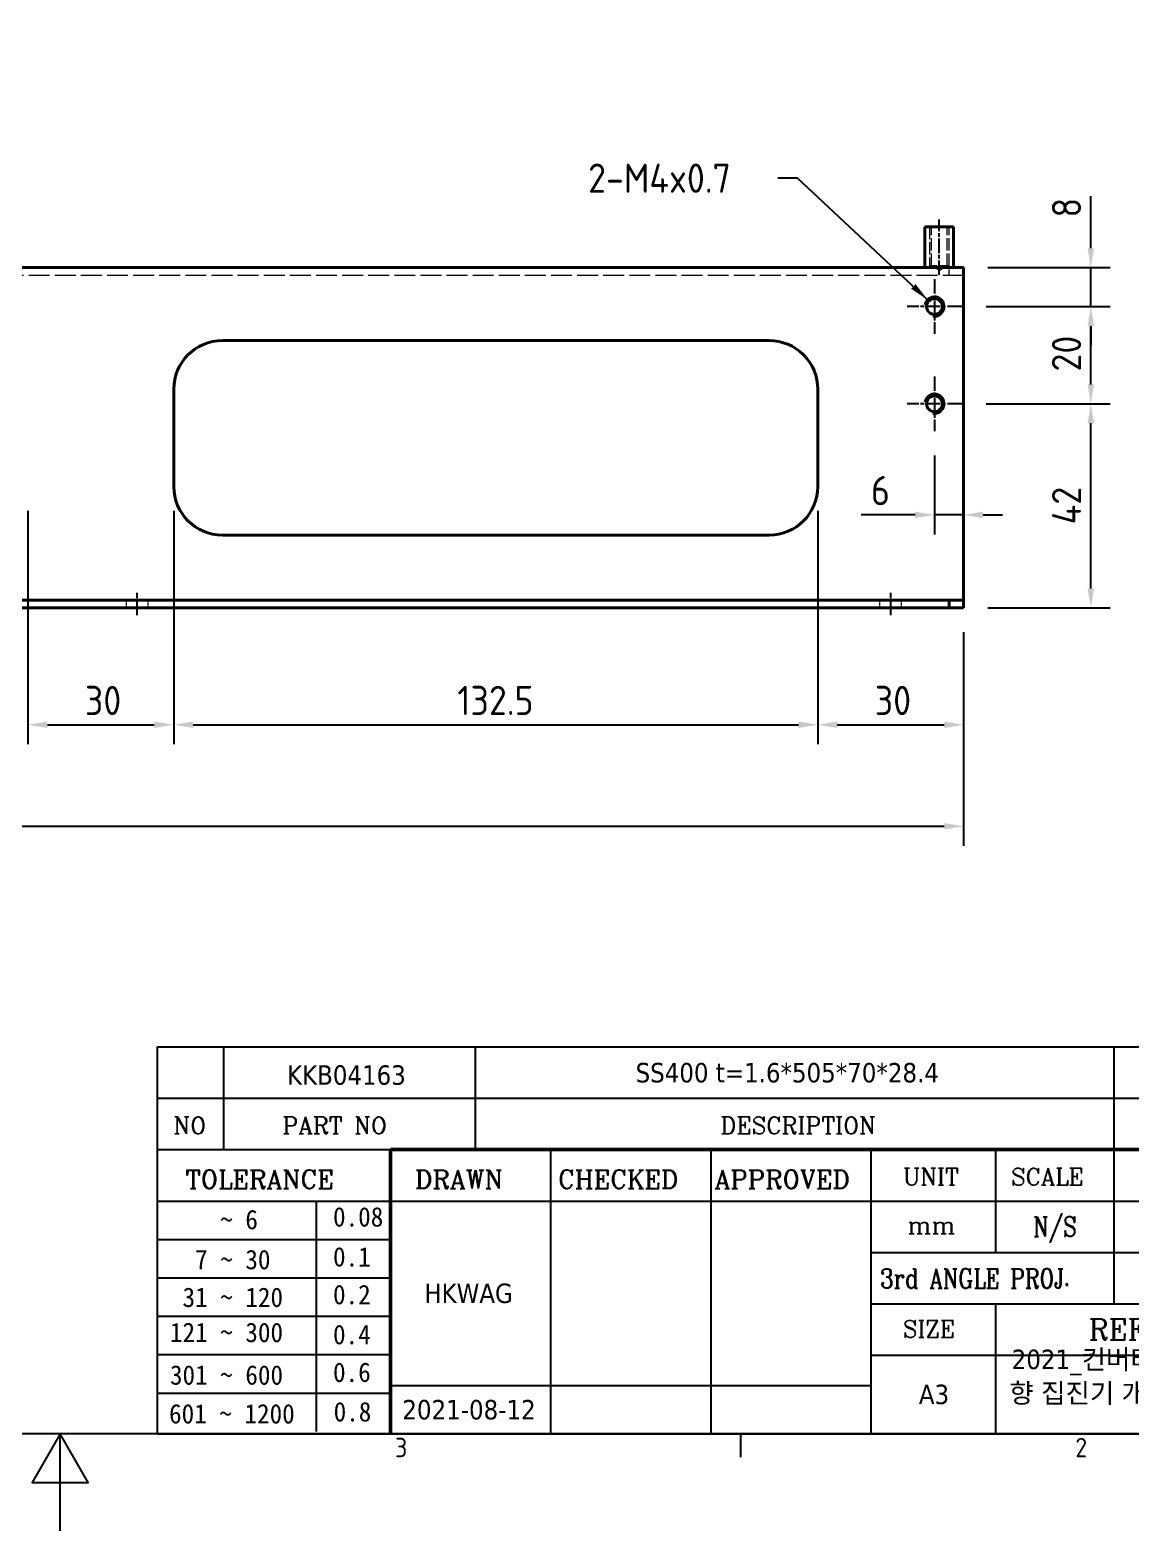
# Model space of a CAD drawing. Header units: millimetres. Extents: x 0 to 840, y 0 to 594.
# Drawn here: x 413.8 to 640.3, y 0 to 308.7 of the extents above; entities that cross this region are included whole.
import ezdxf
from ezdxf.enums import TextEntityAlignment as Align

# ---------------------------------------------------------------- set-up
doc = ezdxf.new("R2010")
doc.units = ezdxf.units.MM
doc.header["$LTSCALE"] = 2
doc.linetypes.add('CHAIN', pattern=[0.35429999999999995, 0.2362, -0.0295, 0.0591, -0.0295])
doc.linetypes.add('DASHED', pattern=[0.2067, 0.1654, -0.0413])
doc.layers.get('0').update_dxf_attribs({"color": 3, "lineweight": 25})
for name, color, linetype, lineweight in [('가려진 것(ISO)', 2, 'DASHED', 18), ('가시적인 것(ISO)', 3, 'Continuous', 40), ('가시적인 좁은 것(ISO)', 3, 'Continuous', 35), ('경계(ISO)', 7, 'Continuous', 25), ('기호(ISO)', 5, 'Continuous', 25), ('제목(ISO)', 5, 'Continuous', 50), ('중심 표식(ISO)', 1, 'Continuous', 25), ('중심선(ISO)', 1, 'Continuous', 25), ('치수(ISO)', 2, 'Continuous', 25)]:
    doc.layers.add(name, color=color, linetype=linetype, lineweight=lineweight)
doc.styles.add('HAN_291', font='')
doc.styles.add('RC_284', font='ROMANC.shx')
doc.styles.add('RC_287', font='ROMANC.shx')
doc.styles.add('RC_292', font='ROMANC.shx')
doc.styles.add('문자 텍스트_PSTEK_POSCO', font='isocp.shx')
doc.styles.add('치수 텍스트_PSTEK_POSCO', font='isocp.shx')
doc.styles.add('텍스트 스타일198', font='tahoma.ttf')
doc.styles.add('텍스트 스타일333', font='ROMANC.shx', dxfattribs={"width": 0.800000011920929})
doc.styles.get('HAN_291').set_extended_font_data('GulimChe')
doc.dimstyles.new('치수_PSTEK_POSCO', dxfattribs={"dimscale": 2, "dimtxt": 3, "dimasz": 2, "dimexe": 2, "dimexo": 2.5, "dimgap": 1, "dimtad": 1, "dimrnd": 1e-08, "dimdsep": 46, "dimtxsty": '치수 텍스트_PSTEK_POSCO', "dimcen": 0.09, "dimdle": 10, "dimclrd": 7, "dimclre": 7, "dimclrt": 2, "dimadec": 1, "dimazin": 2, "dimtfac": 1, "dimtmove": 0, "dimatfit": 3, "dimfxl": 0, "dimtolj": 1, "dimlwd": -1, "dimlwe": -1, "dimarcsym": 0})
doc.dimstyles.new('치수_PSTEK_POSCO$7', dxfattribs={"dimscale": 2, "dimtxt": 3, "dimasz": 2, "dimexe": 2, "dimexo": 2.5, "dimgap": 1, "dimtad": 1, "dimrnd": 1e-08, "dimdsep": 46, "dimtxsty": '치수 텍스트_PSTEK_POSCO', "dimcen": 0.09, "dimdle": 10, "dimclrd": 7, "dimclre": 7, "dimclrt": 2, "dimadec": 1, "dimazin": 2, "dimtfac": 1, "dimtmove": 0, "dimatfit": 3, "dimfxl": 0, "dimtolj": 1, "dimlwd": -1, "dimlwe": -1, "dimarcsym": 0})

# ---------------------------------------------------------------- blocks, each defined once
blk = doc.blocks.new('경계 Default Border')
at = {"layer": '경계(ISO)'}
blk.add_line((280, 10), (280, 7.599999904632568), dxfattribs=at)
at = {"layer": '경계(ISO)', "flags": 128}
for points in [[(10, 10), (10, 287.0000076293945), (410, 287.0000076293945), (410, 10), (10, 10)], [(210, 0), (210, 10), (207.1132469177246, 5), (212.8867530822754, 5), (210, 10)]]:
    blk.add_lwpolyline(points, dxfattribs=at)
at = {"layer": '경계(ISO)', "color": 2, "char_height": 2.000000029802322, "attachment_point": 7, "style": '문자 텍스트_PSTEK_POSCO'}
for s, insert in [('3', (244.4456930345745, 7.580929648038)), ('2', (314.418492964537, 7.580929648038))]:
    blk.add_mtext(s, dxfattribs=dict(at, insert=insert))
blk = doc.blocks.new('제목 블록 PSTEK')
at = {"color": 180}
for p, q in [((182.475792979055, 11.79100474011392), (182.4757929790549, 51.56524660363496)), ((182.4757929790549, 51.56524660363496), (372.4757929537551, 51.56524660363496)), ((189.2651435055721, 51.56524660363496), (189.2651435055722, 41.00524660363494)), ((215.2152739891528, 41.00524660363494), (215.2152739891528, 51.56524660363496)), ((280.8758854511282, 51.56524660363496), (280.8758854511282, 41.00524660363494)), ((182.475792979055, 46.2852466036349), (372.4757929537551, 46.28524660363492)), ((182.475792979055, 41.00524660363493), (206.451475290024, 41.00524660363493)), ((222.9401812389276, 11.79100474011392), (222.9401812389276, 41.00524660363494)), ((239.4288871878316, 11.79100474011392), (239.4288871878316, 41.00524660363494)), ((255.9175931367356, 11.79100474011392), (255.9175931367356, 41.00524660363494)), ((268.6918866058747, 41.00524660363494), (268.6918866058747, 30.44524660363498)), ((280.8758854511282, 41.00524660363494), (280.8758854511282, 25.16524660363502)), ((182.475792979055, 35.72524660363497), (206.451475290024, 35.72524660363497)), ((198.8621818849491, 12.02524660363491), (198.8621818849491, 35.72524660363497)), ((206.451475290024, 35.72524660363497), (372.4757929537551, 35.72524660363497)), ((182.475792979055, 31.77524660363492), (206.451475290024, 31.77524660363492)), ((255.917593136736, 30.44524660363498), (372.4757929537552, 30.44524660363501)), ((182.475792979055, 27.82524660363487), (206.451475290024, 27.82524660363487)), ((255.9175931367359, 25.16524660363502), (372.4757929537552, 25.165246603635)), ((268.6918866058744, 25.16524660363502), (268.6918866058744, 11.79100474011392)), ((182.475792979055, 23.87524660363505), (206.451475290024, 23.87524660363505)), ((182.475792979055, 19.92524660363478), (206.451475290024, 19.92524660363478)), ((255.9175931367359, 19.88524660363481), (310.0881549537553, 19.88524660363481)), ((182.475792979055, 15.97524660363496), (206.451475290024, 15.97524660363496)), ((206.451475290024, 16.74100474011396), (255.9175931367359, 16.74100474011396)), ((182.475792979055, 11.79100474011392), (372.4757929537551, 11.79100474011389))]:
    blk.add_line(p, q, dxfattribs=at)
at = {"color": 7, "lineweight": 50}
for p, q in [((206.4514752900237, 11.79100474011392), (206.4514752900237, 41.00524660363494)), ((206.451475290024, 41.00524660363494), (372.4757929537551, 41.00524660363496))]:
    blk.add_line(p, q, dxfattribs=at)
at = {"layer": '제목(ISO)', "lineweight": 18}
blk.add_line((182.475792979055, 35.72500474011393), (182.475792979055, 11.79100474011392), dxfattribs=at)
at = {"color": 2}
for s, height, style, p in [('NO', 1.742399930953979, 'RC_284', (184.135398793432, 42.62317362549192)), ('PART NO', 1.742399930953979, 'RC_284', (195.3359407378685, 42.62317362549192)), ('DESCRIPTION', 1.742399930953979, 'RC_284', (240.4025565652523, 42.62317362549192)), (' TOLERANCE', 1.899999976158142, 'RC_287', (184.0872874387979, 37.00893196870329)), ('DRAWN', 1.899999976158142, 'RC_287', (208.9766620976279, 37.00893196870329)), ('CHECKED', 1.899999976158142, 'RC_287', (223.6856844514997, 37.00893196870329)), ('APPROVED', 1.899999976158142, 'RC_287', (239.7795453577791, 37.00893196870329)), ('UNIT', 1.742399930953979, 'RC_284', (259.1652673287452, 37.34317362549218)), ('SCALE', 1.742399930953979, 'RC_284', (270.2934779252897, 37.34317362549218)), ('    ~ 6', 2.000000029802322, 'HAN_291', (183.7721304966814, 32.8176515608431)), ('0.08', 2.000000029802322, 'HAN_291', (200.5467345600617, 33.09873600004101)), ('mm', 1.742399930953979, 'RC_284', (259.6505418159997, 32.3543089683787)), ('0.1', 2.000000029802322, 'HAN_291', (200.5467345600617, 28.98646558742206)), ('  7 ~ 30', 2.000000029802322, 'HAN_291', (183.7721304966814, 28.70538114822415)), (' 31 ~ 120', 2.000000029802322, 'HAN_291', (183.7721304966814, 24.82628181916237)), ('0.2', 2.000000029802322, 'HAN_291', (200.5467345600617, 25.10736625836028)), ('121 ~ 300', 2.000000029802322, 'HAN_291', (183.7721304966814, 21.21401206133254)), ('SIZE', 1.742399930953979, 'RC_284', (259.1652673287452, 21.69497768947366)), ('REFERENCE', 2.178000062704086, 'RC_292', (278.2741065029841, 21.43214925458022)), ('0.4', 2.000000029802322, 'HAN_291', (200.5467345600617, 20.99509650053045)), ('301 ~ 600', 2.000000029802322, 'HAN_291', (183.7721304966814, 16.83491273227077)), ('0.6', 2.000000029802322, 'HAN_291', (200.5467345600617, 17.11599717146868)), ('601 ~ 1200', 2.000000029802322, 'HAN_291', (183.6802025156883, 12.84759660881125)), ('0.8', 2.000000029802322, 'HAN_291', (200.6097246063884, 13.05732192299702))]:
    blk.add_text(s, height=height, dxfattribs=dict(at, style=style)).set_placement(p)
at = {"color": 7, "style": '텍스트 스타일333', "width": 0.7999999523162842}
blk.add_text('N/S', height=2.000000029802322, dxfattribs=at).set_placement((274.7838860285014, 33.08524660363496), align=Align.MIDDLE_CENTER)
at = {"color": 2, "style": '텍스트 스타일333', "width": 0.7999999523162842}
blk.add_text('3rd ANGLE PROJ.', height=2.000000029802322, dxfattribs=at).set_placement((256.8430306642954, 26.76148381654429))
at = {"layer": '제목(ISO)', "color": 7, "style": '텍스트 스타일198'}
for tag, p in [('부품_번호_001', (195.8125351691155, 47.68004260673702)), ('설명_001', (231.6723214045782, 47.92245856837096)), ('재질_001', (292.2765131236743, 47.92524659519488)), ("3._Q'TY_001", (312.7051684940307, 47.92188863680521)), ('4._COLOR_001', (319.4395155511755, 47.94788311323986)), ('질량\\P3;_001', (350.3046145979153, 48.1643332325385)), ('1._MODEL_NAME_001', (332.0304049806628, 37.36524659519486)), ('제목_001', (335.5349605824892, 32.12134217035067)), ('부품_번호_001', (334.4717754223474, 26.8052465951949)), ('설계자_001', (209.9396160013646, 25.23446884679021)), ('프로젝트_001', (270.3601965365016, 18.43951439740151)), ('시트_크기_001', (260.807090429518, 14.83812566343425)), ('프로젝트_002', (270.1186185478456, 14.97568842208535)), ('작성_날짜_001', (207.6770236384131, 13.26600473167383)), ('프로젝트_003', (285.7003846858696, 11.5491460676562))]:
    blk.add_attdef(tag, p, '', height=2.000000029802322, dxfattribs=at)
for tag, p in [('점검자', (231.1845342133799, 26.23312567187446)), ('엔지니어링_승인자', (247.673240162284, 26.23312567187446)), ('점검_날짜', (231.1845342133799, 14.26600474011394)), ('엔지니어링_승인_날짜', (247.6732401622839, 14.26600474011394))]:
    blk.add_attdef(tag, text='', height=2.000000029802322, dxfattribs=at).set_placement(p, align=Align.MIDDLE_CENTER)
blk = doc.blocks.new('*D41')
at = {"layer": 'Defpoints', "color": 0, "transparency": 16777216}
for p in [(413.3719558026928, 214.8362462173794), (443.3719558026928, 214.8362462173794), (443.3719558026928, 165.821406796295)]:
    blk.add_point(p, dxfattribs=at)
at = {"layer": '치수(ISO)', "color": 7, "transparency": 16777216}
for p, q in [((413.3719558026928, 209.8362462173794), (413.3719558026928, 161.821406796295)), ((443.3719558026928, 209.8362462173794), (443.3719558026928, 161.821406796295)), ((417.3719558026928, 165.821406796295), (439.3719558026928, 165.821406796295))]:
    blk.add_line(p, q, dxfattribs=at)
for points in [[(417.3719558026928, 166.4880734629617), (417.3719558026928, 165.1547401296284), (413.3719558026928, 165.821406796295)], [(439.3719558026928, 166.4880734629617), (439.3719558026928, 165.1547401296284), (443.3719558026928, 165.821406796295)]]:
    blk.add_solid(points, dxfattribs=at)
at = {"layer": '치수(ISO)', "color": 2, "transparency": 16777216, "insert": (425.0895935979684, 170.821406796295), "char_height": 6, "attachment_point": 4, "style": '치수 텍스트_PSTEK_POSCO'}
blk.add_mtext('\\A1;30', dxfattribs=at)
blk = doc.blocks.new('*D42')
at = {"layer": 'Defpoints', "color": 0, "transparency": 16777216}
for p in [(443.3719558026928, 214.8362462173794), (575.8719558026929, 214.8362462173795), (575.8719558026929, 165.8214067962951)]:
    blk.add_point(p, dxfattribs=at)
at = {"layer": '치수(ISO)', "color": 7, "transparency": 16777216}
for p, q in [((443.3719558026928, 209.8362462173794), (443.3719558026928, 161.8214067962951)), ((575.8719558026929, 209.8362462173795), (575.8719558026929, 161.8214067962951)), ((447.3719558026928, 165.8214067962951), (571.8719558026929, 165.8214067962951))]:
    blk.add_line(p, q, dxfattribs=at)
for points in [[(447.3719558026928, 166.4880734629617), (447.3719558026928, 165.1547401296284), (443.3719558026928, 165.8214067962951)], [(571.8719558026929, 166.4880734629617), (571.8719558026929, 165.1547401296284), (575.8719558026929, 165.8214067962951)]]:
    blk.add_solid(points, dxfattribs=at)
at = {"layer": '치수(ISO)', "color": 2, "transparency": 16777216, "insert": (501.7176917339809, 170.8219973474762), "char_height": 6, "attachment_point": 4, "style": '치수 텍스트_PSTEK_POSCO'}
blk.add_mtext('\\A1;132.5', dxfattribs=at)
blk = doc.blocks.new('*D43')
at = {"layer": 'Defpoints', "color": 0, "transparency": 16777216}
for p in [(575.8719558026929, 214.8362462173795), (605.8719558026927, 189.8362462173795), (605.8719558026927, 165.8214067962951)]:
    blk.add_point(p, dxfattribs=at)
at = {"layer": '치수(ISO)', "color": 7, "transparency": 16777216}
for p, q in [((575.8719558026929, 209.8362462173795), (575.8719558026929, 161.8214067962951)), ((605.8719558026927, 184.8362462173795), (605.8719558026927, 161.8214067962951)), ((579.8719558026929, 165.8214067962951), (601.8719558026927, 165.8214067962951))]:
    blk.add_line(p, q, dxfattribs=at)
for points in [[(579.8719558026929, 166.4880734629618), (579.8719558026929, 165.1547401296284), (575.8719558026929, 165.8214067962951)], [(601.8719558026927, 166.4880734629618), (601.8719558026927, 165.1547401296284), (605.8719558026927, 165.8214067962951)]]:
    blk.add_solid(points, dxfattribs=at)
at = {"layer": '치수(ISO)', "color": 2, "transparency": 16777216, "insert": (587.5895935979684, 170.8214067962951), "char_height": 6, "attachment_point": 4, "style": '치수 텍스트_PSTEK_POSCO'}
blk.add_mtext('\\A1;30', dxfattribs=at)
blk = doc.blocks.new('*D44')
at = {"layer": 'Defpoints', "color": 0, "transparency": 16777216}
for p in [(605.4929558026929, 231.8362462173795), (632.0427207156948, 231.8362462173795), (605.8719558026927, 189.8362462173795)]:
    blk.add_point(p, dxfattribs=at)
at = {"layer": '치수(ISO)', "color": 7, "transparency": 16777216}
for p, q in [((610.4929558026929, 231.8362462173795), (636.0427207156948, 231.8362462173795)), ((632.0427207156948, 193.8362462173795), (632.0427207156948, 227.8362462173795)), ((610.8719558026927, 189.8362462173795), (636.0427207156948, 189.8362462173795))]:
    blk.add_line(p, q, dxfattribs=at)
for points in [[(631.3760540490282, 227.8362462173795), (632.7093873823615, 227.8362462173795), (632.0427207156948, 231.8362462173795)], [(631.3760540490282, 193.8362462173795), (632.7093873823615, 193.8362462173795), (632.0427207156948, 189.8362462173795)]]:
    blk.add_solid(points, dxfattribs=at)
at = {"layer": '치수(ISO)', "color": 2, "transparency": 16777216, "insert": (627.0421301645138, 207.0360690520252), "char_height": 6, "attachment_point": 4, "rotation": 90, "style": '치수 텍스트_PSTEK_POSCO'}
blk.add_mtext('\\A1;42', dxfattribs=at)
blk = doc.blocks.new('*D45')
at = {"layer": 'Defpoints', "color": 0, "transparency": 16777216}
for p in [(605.4929558026929, 251.8362462173795), (632.0427207156948, 251.8362462173795), (605.4929558026929, 231.8362462173795)]:
    blk.add_point(p, dxfattribs=at)
at = {"layer": '치수(ISO)', "color": 7, "transparency": 16777216}
for p, q in [((610.4929558026929, 251.8362462173795), (636.0427207156948, 251.8362462173795)), ((632.0427207156948, 235.8362462173795), (632.0427207156948, 247.8362462173795)), ((610.4929558026929, 231.8362462173795), (636.0427207156948, 231.8362462173795))]:
    blk.add_line(p, q, dxfattribs=at)
for points in [[(631.3760540490282, 247.8362462173795), (632.7093873823615, 247.8362462173795), (632.0427207156948, 251.8362462173795)], [(631.3760540490282, 235.8362462173795), (632.7093873823615, 235.8362462173795), (632.0427207156948, 231.8362462173795)]]:
    blk.add_solid(points, dxfattribs=at)
at = {"layer": '치수(ISO)', "color": 2, "transparency": 16777216, "insert": (627.0421301645138, 238.4777029102929), "char_height": 6, "attachment_point": 4, "rotation": 90, "style": '치수 텍스트_PSTEK_POSCO'}
blk.add_mtext('\\A1;20', dxfattribs=at)
blk = doc.blocks.new('*D46')
at = {"layer": 'Defpoints', "color": 0, "transparency": 16777216}
for p in [(605.8719558026927, 259.8362462173795), (632.0427207156949, 259.8362462173795), (605.4929558026929, 251.8362462173795)]:
    blk.add_point(p, dxfattribs=at)
at = {"layer": '치수(ISO)', "color": 7, "transparency": 16777216}
for p, q in [((632.0427207156949, 263.8362462173795), (632.0427207156949, 274.53901099282)), ((610.8719558026927, 259.8362462173795), (636.0427207156949, 259.8362462173795)), ((632.0427207156948, 251.8362462173795), (632.0427207156949, 259.8362462173795)), ((610.4929558026929, 251.8362462173795), (636.0427207156948, 251.8362462173795)), ((632.0427207156948, 247.8362462173795), (632.0427207156948, 243.8362462173795))]:
    blk.add_line(p, q, dxfattribs=at)
for points in [[(631.3760540490283, 263.8362462173795), (632.7093873823616, 263.8362462173795), (632.0427207156949, 259.8362462173795)], [(631.3760540490282, 247.8362462173795), (632.7093873823615, 247.8362462173795), (632.0427207156948, 251.8362462173795)]]:
    blk.add_solid(points, dxfattribs=at)
at = {"layer": '치수(ISO)', "color": 2, "transparency": 16777216, "insert": (627.0427207156948, 270.13901099282), "char_height": 6, "attachment_point": 4, "rotation": 90, "style": '치수 텍스트_PSTEK_POSCO'}
blk.add_mtext('\\A1;8', dxfattribs=at)
blk = doc.blocks.new('*D47')
at = {"layer": 'Defpoints', "color": 0, "transparency": 16777216}
for p in [(599.8719558026928, 226.2152462173796), (605.8719558026929, 208.9834280213715), (605.8719558026929, 207.3028911617352)]:
    blk.add_point(p, dxfattribs=at)
at = {"layer": '치수(ISO)', "color": 7, "transparency": 16777216}
for p, q in [((599.8719558026928, 221.2152462173796), (599.8719558026928, 204.9834280213715)), ((595.8719558026928, 208.9834280213715), (584.815262889307, 208.9834280213715)), ((605.8719558026929, 208.9834280213715), (599.8719558026928, 208.9834280213715)), ((609.8719558026929, 208.9834280213715), (613.8719558026929, 208.9834280213715))]:
    blk.add_line(p, q, dxfattribs=at)
for points in [[(595.8719558026928, 209.6500946880381), (595.8719558026928, 208.3167613547048), (599.8719558026928, 208.9834280213715)], [(609.8719558026929, 209.6500946880381), (609.8719558026929, 208.3167613547048), (605.8719558026929, 208.9834280213715)]]:
    blk.add_solid(points, dxfattribs=at)
at = {"layer": '치수(ISO)', "color": 2, "transparency": 16777216, "insert": (586.815262889307, 213.9834280213715), "char_height": 6, "attachment_point": 4, "style": '치수 텍스트_PSTEK_POSCO'}
blk.add_mtext('\\A1;6', dxfattribs=at)
blk = doc.blocks.new('*D50')
at = {"layer": 'Defpoints', "color": 0, "transparency": 16777216}
for p in [(100.8719558026927, 189.8362462173793), (605.8719558026927, 189.8362462173795), (605.8719558026927, 144.9442825348678)]:
    blk.add_point(p, dxfattribs=at)
at = {"layer": '치수(ISO)', "color": 7, "transparency": 16777216}
for p, q in [((100.8719558026927, 184.8362462173793), (100.8719558026927, 140.9442825348678)), ((605.8719558026927, 184.8362462173795), (605.8719558026927, 140.9442825348678)), ((104.8719558026927, 144.9442825348678), (601.8719558026927, 144.9442825348678))]:
    blk.add_line(p, q, dxfattribs=at)
for points in [[(104.8719558026927, 145.6109492015345), (104.8719558026927, 144.2776158682011), (100.8719558026927, 144.9442825348678)], [(601.8719558026927, 145.6109492015345), (601.8719558026927, 144.2776158682011), (605.8719558026927, 144.9442825348678)]]:
    blk.add_solid(points, dxfattribs=at)
at = {"layer": '치수(ISO)', "color": 2, "transparency": 16777216, "insert": (347.8476917339808, 149.9442825348678), "char_height": 6, "attachment_point": 4, "style": '치수 텍스트_PSTEK_POSCO'}
blk.add_mtext('\\A1;505', dxfattribs=at)

msp = doc.modelspace()

# ---------------------------------------------------------------- linework, layer by layer
at = {"layer": '가려진 것(ISO)', "ltscale": 7.618686199188232}
for p, q in [((598.8719558026929, 268.2362462173796), (598.8719558026929, 260.2362462173796)), ((599.2509558026928, 260.2362462173796), (599.2509558026928, 268.2362462173796)), ((602.4929558026929, 260.2362462173796), (602.4929558026929, 268.2362462173796)), ((602.8719558026928, 260.2362462173796), (602.8719558026928, 268.2362462173796))]:
    msp.add_line(p, q, dxfattribs=at)
at = {"layer": '가려진 것(ISO)', "ltscale": 5.983680725097656}
msp.add_line((602.8719558026928, 260.2362462173796), (598.8719558026929, 260.2362462173796), dxfattribs=at)
at = {"layer": '가려진 것(ISO)', "ltscale": 1.80089795589447}
for q in [(599.2509558026928, 260.2362462173795), (602.4929558026929, 260.2362462173795)]:
    msp.add_line((600.8719558026929, 259.2622511539358), q, dxfattribs=at)
at = {"layer": '가려진 것(ISO)', "ltscale": 1.523657321929932}
for p, q in [((602.8719558026928, 258.2362462173795), (602.8719558026928, 259.8362462173795)), ((433.6219558026927, 189.8362462173794), (433.6219558026927, 191.4362462173794)), ((438.1219558026928, 189.8362462173794), (438.1219558026928, 191.4362462173794)), ((588.6219558026927, 189.8362462173795), (588.6219558026927, 191.4362462173794)), ((593.1219558026928, 189.8362462173795), (593.1219558026928, 191.4362462173794))]:
    msp.add_line(p, q, dxfattribs=at)
at = {"layer": '가려진 것(ISO)', "ltscale": 12.99550151824951}
msp.add_line((605.8719558026927, 258.2362462173796), (100.8719558026927, 258.2362462173793), dxfattribs=at)
at = {"layer": '가시적인 것(ISO)'}
for p, q in [((597.9219558026929, 268.2362462173795), (603.8219558026929, 268.2362462173795)), ((597.9219558026929, 259.8362462173795), (597.9219558026929, 268.2362462173796)), ((603.8219558026929, 259.8362462173795), (603.8219558026929, 268.2362462173796)), ((100.8719558026927, 259.8362462173794), (605.8719558026927, 259.8362462173795)), ((605.8719558026927, 256.6362462173796), (605.8719558026927, 259.8362462173795)), ((605.8719558026929, 256.6362462173795), (605.8719558026929, 193.0362462173795)), ((453.3719558026928, 244.8362462173794), (565.8719558026929, 244.8362462173794)), ((443.3719558026928, 214.8362462173794), (443.3719558026928, 234.8362462173794)), ((575.8719558026929, 234.8362462173794), (575.8719558026929, 214.8362462173794)), ((565.8719558026929, 204.8362462173794), (453.3719558026928, 204.8362462173794)), ((103.8719558026928, 191.4362462173793), (602.8719558026928, 191.4362462173794)), ((605.8719558026927, 191.4362462173794), (602.8719558026928, 191.4362462173794)), ((602.8719558026928, 191.4362462173794), (602.8719558026928, 189.8362462173795)), ((605.8719558026927, 191.4362462173794), (605.8719558026927, 193.0362462173795)), ((605.8719558026927, 189.8362462173795), (605.8719558026927, 191.4362462173794)), ((103.8719558026928, 189.8362462173793), (602.8719558026928, 189.8362462173795)), ((602.8719558026928, 189.8362462173795), (605.8719558026927, 189.8362462173795))]:
    msp.add_line(p, q, dxfattribs=at)
for centre in [(599.8719558026929, 251.8362462173795), (599.8719558026928, 231.8362462173795)]:
    msp.add_circle(centre, 1.621, dxfattribs=at)
for centre, radius, start, end in [((453.3719558026928, 234.8362462173794), 10, 90, 180), ((565.8719558026928, 234.8362462173794), 10.00000000000002, 0, 90.0000000000004), ((453.3719558026928, 214.8362462173794), 9.999999999999993, 180, 270), ((565.8719558026928, 214.8362462173795), 10.00000000000004, 270.0000000000004, 0)]:
    msp.add_arc(centre, radius, start, end, dxfattribs=at)
at = {"layer": '가시적인 좁은 것(ISO)'}
for centre, radius, start, end in [((599.8719558026929, 251.8362462173796), 2.000000000000011, 260.0000000000016, 169.9999999999517), ((599.8719558026928, 231.8362462173795), 1.99999999999998, 260.0000000000014, 169.9999999999507)]:
    msp.add_arc(centre, radius, start, end, dxfattribs=at)
at = {"layer": '중심 표식(ISO)', "linetype": 'CHAIN', "ltscale": 6.245996952056885}
for p, q in [((599.8719558026929, 257.4572462173796), (599.8719558026929, 246.2152462173796)), ((605.4929558026929, 251.8362462173795), (594.2509558026929, 251.8362462173795)), ((599.8719558026928, 237.4572462173796), (599.8719558026928, 226.2152462173796)), ((605.4929558026929, 231.8362462173795), (594.2509558026928, 231.8362462173795))]:
    msp.add_line(p, q, dxfattribs=at)
at = {"layer": '중심선(ISO)', "linetype": 'CHAIN', "ltscale": 6.333782196044922}
msp.add_line((600.8719558026929, 258.3362462173795), (600.8719558026929, 269.7362462173795), dxfattribs=at)
at = {"layer": '중심선(ISO)', "linetype": 'CHAIN', "ltscale": 2.555676937103271}
for p, q in [((435.8719558026928, 188.3362462173794), (435.8719558026928, 192.9362462173794)), ((590.8719558026927, 188.3362462173795), (590.8719558026927, 192.9362462173794))]:
    msp.add_line(p, q, dxfattribs=at)

# ---------------------------------------------------------------- block references
at = {"xscale": 2, "yscale": 2, "zscale": 2}
msp.add_blockref('경계 Default Border', (0, 0), dxfattribs=at)
ref = msp.add_blockref('제목 블록 PSTEK', (75.04841409248968, -3.58200948022779), dxfattribs=dict(xscale=2, yscale=2, zscale=2))
ref.add_attrib('설계자_001', 'HKWAG', (494.9276460952188, 46.88692821335263), dxfattribs={"layer": '제목(ISO)', "color": 7, "height": 4.000000059604645, "style": '텍스트 스타일198'})
ref.add_attrib('프로젝트_001', '2021_컨버터_야탑 지하철 양방', (615.7688071654928, 33.29701931457523), dxfattribs={"layer": '제목(ISO)', "color": 7, "height": 4.000000059604645, "style": '텍스트 스타일198'})
ref.add_attrib('시트_크기_001', 'A3', (596.6625949515255, 26.09424184664072), dxfattribs={"layer": '제목(ISO)', "color": 7, "height": 4.000000059604645, "style": '텍스트 스타일198'})
ref.add_attrib('작성_날짜_001', '2021-08-12', (490.4024613693159, 22.94999998311987), dxfattribs={"layer": '제목(ISO)', "color": 7, "height": 4.000000059604645, "style": '텍스트 스타일198'})
ref.add_attrib('설명_001', 'SS400 t=1.6*505*70*28.4', (538.3930569016461, 92.26290765651414), dxfattribs={"layer": '제목(ISO)', "color": 7, "height": 4.000000059604645, "style": '텍스트 스타일198'})
ref.add_attrib('부품_번호_001', 'KKB04163', (466.6734844307206, 91.77807573324625), dxfattribs={"layer": '제목(ISO)', "color": 7, "height": 4.000000059604645, "style": '텍스트 스타일198'})
ref.add_attrib('프로젝트_002', '향 집진기 개발 PJT_피에스솔루', (615.2856511881809, 26.36936736394292), dxfattribs={"layer": '제목(ISO)', "color": 7, "height": 4.000000059604645, "style": '텍스트 스타일198'})

# ---------------------------------------------------------------- texts
at = {"layer": '기호(ISO)', "color": 2, "insert": (528.6168253078208, 278.2380491830497), "char_height": 6.000000238418579, "width": 37.04617614746091, "attachment_point": 4, "line_spacing_factor": 0.5250000357627869, "style": '치수 텍스트_PSTEK_POSCO'}
msp.add_mtext('{2-M4x0.7}', dxfattribs=at)

# ---------------------------------------------------------------- dimensions: what is measured, and where the dimension line sits
at = {"layer": '치수(ISO)', "color": 7}
for base, p1, p2, angle, override, picture, middle in [((632.0427207156949, 259.8362462173795), (605.4929558026929, 251.8362462173795), (605.8719558026927, 259.8362462173795), 90, {"dimdec": 2, "dimtp": 0, "dimtm": -0, "dimtdec": 2, "dimtofl": 1, "dimatfit": 1}, '*D46', (632.0427207156948, 271.33901099282)), ((632.0427207156948, 251.8362462173795), (605.4929558026929, 231.8362462173795), (605.4929558026929, 251.8362462173795), 90, {"dimdec": 2, "dimtp": 0, "dimtm": -0, "dimtdec": 2, "dimtofl": 0, "dimatfit": 1}, '*D45', (632.0427207156948, 241.8562462173795)), ((632.0427207156948, 231.8362462173795), (605.8719558026927, 189.8362462173795), (605.4929558026929, 231.8362462173795), 90, {"dimdec": 2, "dimtp": 0, "dimtm": -0, "dimtdec": 2, "dimtofl": 0, "dimatfit": 1}, '*D44', (632.0427207156948, 210.8162462173795)), ((605.8719558026929, 208.9834280213715), (599.8719558026928, 226.2152462173796), (605.8719558026929, 207.3028911617352), 180, {"dimdec": 2, "dimse2": 1, "dimtp": 0, "dimtm": -0, "dimtdec": 2, "dimtofl": 1, "dimatfit": 1}, '*D47', (588.3436093459999, 208.9834280213715)), ((443.3719558026928, 165.821406796295), (413.3719558026928, 214.8362462173794), (443.3719558026928, 214.8362462173794), 180, {"dimdec": 2, "dimtp": 0, "dimtm": -0, "dimtdec": 2, "dimtofl": 0, "dimatfit": 1}, '*D41', (428.3919558026928, 165.821406796295)), ((575.8719558026929, 165.8214067962951), (443.3719558026928, 214.8362462173794), (575.8719558026929, 214.8362462173795), 180, {"dimdec": 2, "dimtp": 0, "dimtm": -0, "dimtdec": 2, "dimtofl": 0, "dimatfit": 1}, '*D42', (509.6419558026928, 165.8214067962951)), ((605.8719558026927, 165.8214067962951), (575.8719558026929, 214.8362462173795), (605.8719558026927, 189.8362462173795), 180, {"dimdec": 2, "dimtp": 0, "dimtm": -0, "dimtdec": 2, "dimtofl": 0, "dimatfit": 1}, '*D43', (590.8919558026928, 165.8214067962951)), ((605.8719558026927, 144.9442825348678), (100.8719558026927, 189.8362462173793), (605.8719558026927, 189.8362462173795), 180, {"dimdec": 2, "dimtp": 0, "dimtm": -0, "dimtdec": 2, "dimtofl": 0, "dimatfit": 1}, '*D50', (353.3719558026928, 144.9442825348678))]:
    dim = msp.add_linear_dim(base=base, p1=p1, p2=p2, angle=angle, dimstyle='치수_PSTEK_POSCO', override=override, dxfattribs=at)
    dim.commit()
    dim.dimension.update_dxf_attribs({"geometry": picture, "text_midpoint": middle, "dimtype": 160})

# ---------------------------------------------------------------- leaders
at = {"layer": '기호(ISO)', "color": 7, "annotation_type": 0, "has_hookline": 1, "hookline_direction": 1, "text_width": 31.35236345055535}
msp.add_leader([(598.4577422403196, 253.2504597797525), (571.6630014552818, 278.2380491830497), (567.6630014552818, 278.2380491830497)], dimstyle='치수_PSTEK_POSCO$7', override={"dimtad": 0}, dxfattribs=at)

doc.saveas('drawing.dxf')
